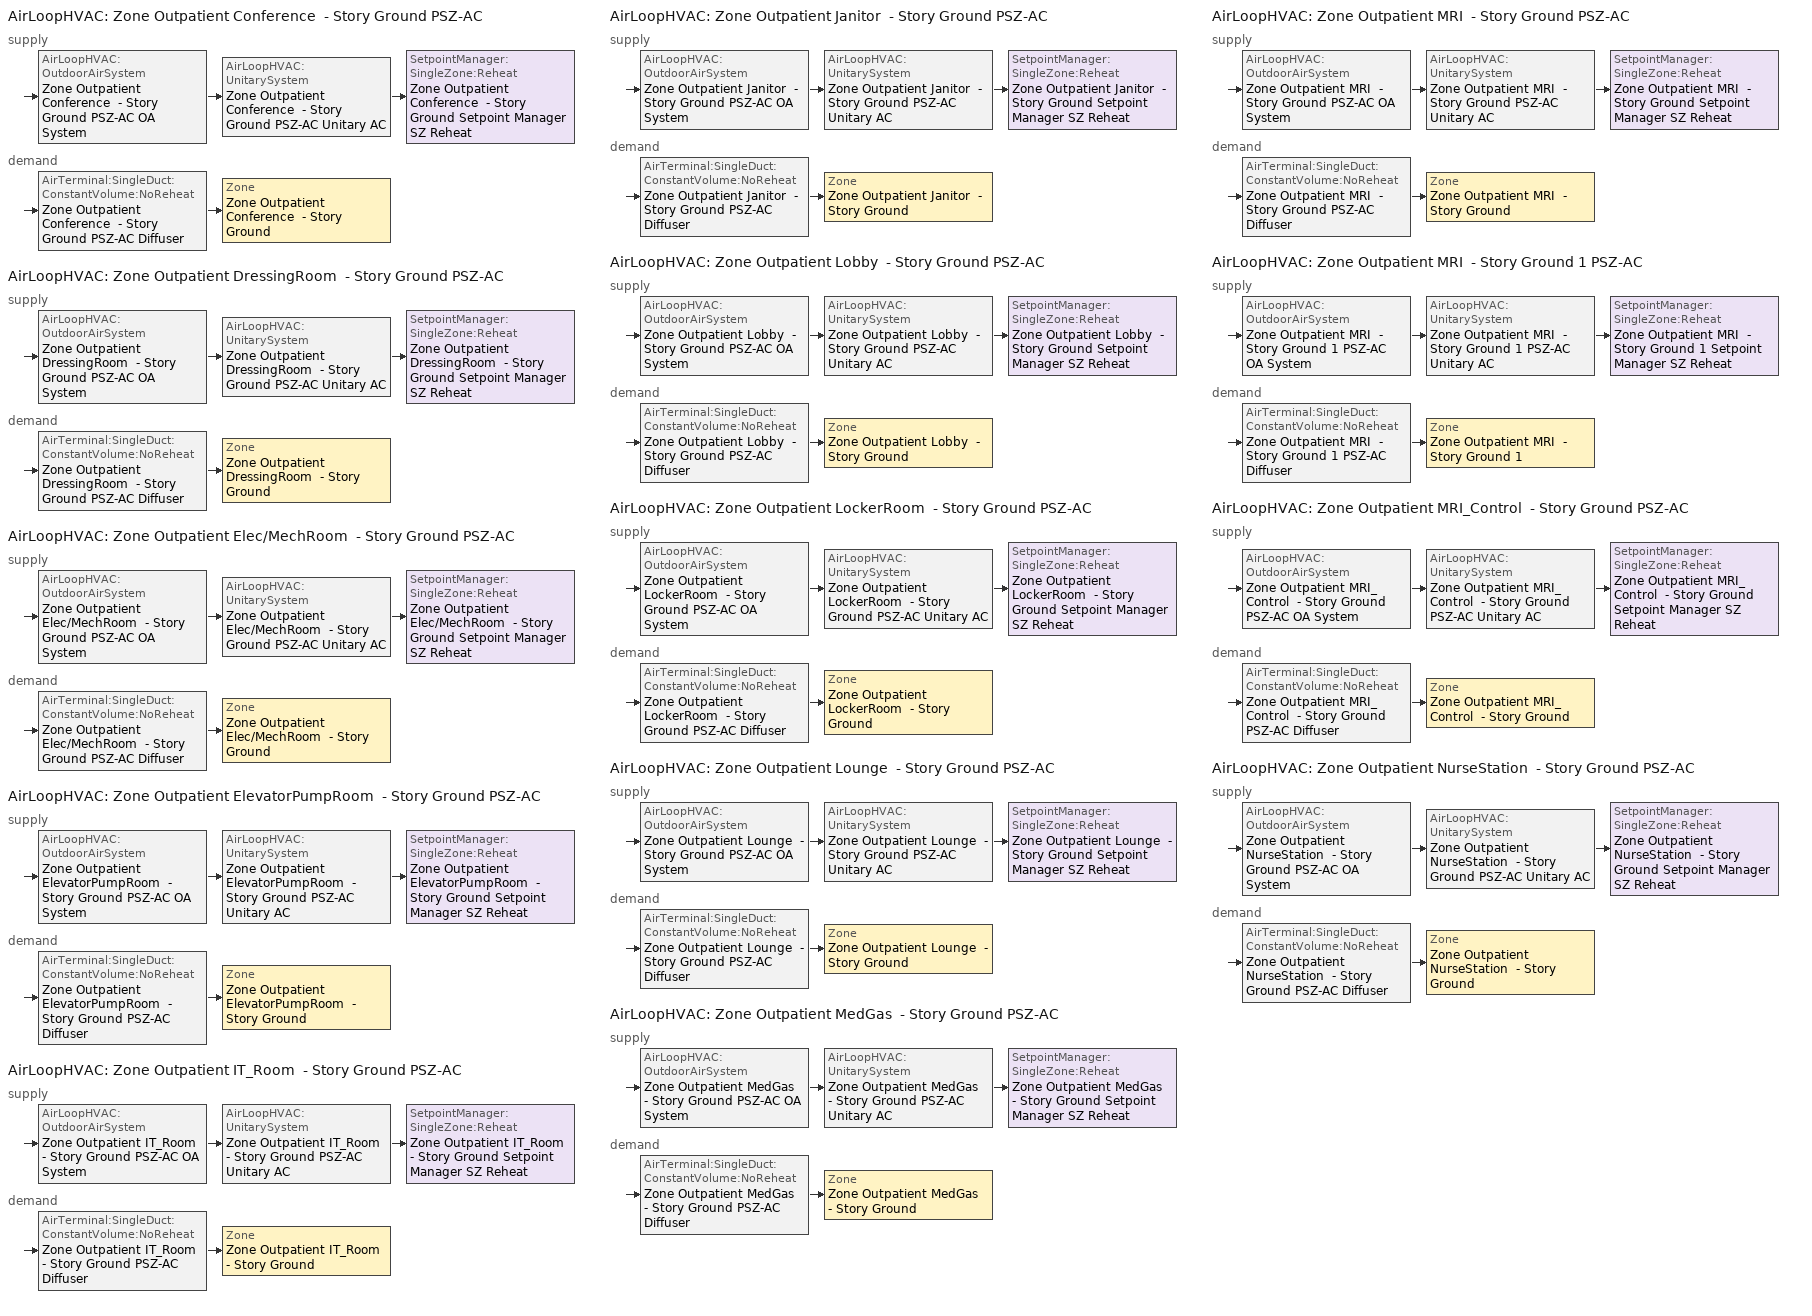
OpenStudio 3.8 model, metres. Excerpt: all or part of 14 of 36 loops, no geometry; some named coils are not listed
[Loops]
AirLoopHVAC 'Zone Outpatient Conference  - Story Ground PSZ-AC'
 supply: AirLoopHVAC:OutdoorAirSystem 'Zone Outpatient Conference  - Story Ground PSZ-AC OA System' > AirLoopHVAC:UnitarySystem 'Zone Outpatient Conference  - Story Ground PSZ-AC Unitary AC' > SetpointManager:SingleZone:Reheat 'Zone Outpatient Conference  - Story Ground Setpoint Manager SZ Reheat'
 demand: AirTerminal:SingleDuct:ConstantVolume:NoReheat 'Zone Outpatient Conference  - Story Ground PSZ-AC Diffuser' > Zone 'Zone Outpatient Conference  - Story Ground'
AirLoopHVAC 'Zone Outpatient DressingRoom  - Story Ground PSZ-AC'
 supply: AirLoopHVAC:OutdoorAirSystem 'Zone Outpatient DressingRoom  - Story Ground PSZ-AC OA System' > AirLoopHVAC:UnitarySystem 'Zone Outpatient DressingRoom  - Story Ground PSZ-AC Unitary AC' > SetpointManager:SingleZone:Reheat 'Zone Outpatient DressingRoom  - Story Ground Setpoint Manager SZ Reheat'
 demand: AirTerminal:SingleDuct:ConstantVolume:NoReheat 'Zone Outpatient DressingRoom  - Story Ground PSZ-AC Diffuser' > Zone 'Zone Outpatient DressingRoom  - Story Ground'
AirLoopHVAC 'Zone Outpatient Elec/MechRoom  - Story Ground PSZ-AC'
 supply: AirLoopHVAC:OutdoorAirSystem 'Zone Outpatient Elec/MechRoom  - Story Ground PSZ-AC OA System' > AirLoopHVAC:UnitarySystem 'Zone Outpatient Elec/MechRoom  - Story Ground PSZ-AC Unitary AC' > SetpointManager:SingleZone:Reheat 'Zone Outpatient Elec/MechRoom  - Story Ground Setpoint Manager SZ Reheat'
 demand: AirTerminal:SingleDuct:ConstantVolume:NoReheat 'Zone Outpatient Elec/MechRoom  - Story Ground PSZ-AC Diffuser' > Zone 'Zone Outpatient Elec/MechRoom  - Story Ground'
AirLoopHVAC 'Zone Outpatient ElevatorPumpRoom  - Story Ground PSZ-AC'
 supply: AirLoopHVAC:OutdoorAirSystem 'Zone Outpatient ElevatorPumpRoom  - Story Ground PSZ-AC OA System' > AirLoopHVAC:UnitarySystem 'Zone Outpatient ElevatorPumpRoom  - Story Ground PSZ-AC Unitary AC' > SetpointManager:SingleZone:Reheat 'Zone Outpatient ElevatorPumpRoom  - Story Ground Setpoint Manager SZ Reheat'
 demand: AirTerminal:SingleDuct:ConstantVolume:NoReheat 'Zone Outpatient ElevatorPumpRoom  - Story Ground PSZ-AC Diffuser' > Zone 'Zone Outpatient ElevatorPumpRoom  - Story Ground'
AirLoopHVAC 'Zone Outpatient IT_Room  - Story Ground PSZ-AC'
 supply: AirLoopHVAC:OutdoorAirSystem 'Zone Outpatient IT_Room  - Story Ground PSZ-AC OA System' > AirLoopHVAC:UnitarySystem 'Zone Outpatient IT_Room  - Story Ground PSZ-AC Unitary AC' > SetpointManager:SingleZone:Reheat 'Zone Outpatient IT_Room  - Story Ground Setpoint Manager SZ Reheat'
 demand: AirTerminal:SingleDuct:ConstantVolume:NoReheat 'Zone Outpatient IT_Room  - Story Ground PSZ-AC Diffuser' > Zone 'Zone Outpatient IT_Room  - Story Ground'
AirLoopHVAC 'Zone Outpatient Janitor  - Story Ground PSZ-AC'
 supply: AirLoopHVAC:OutdoorAirSystem 'Zone Outpatient Janitor  - Story Ground PSZ-AC OA System' > AirLoopHVAC:UnitarySystem 'Zone Outpatient Janitor  - Story Ground PSZ-AC Unitary AC' > SetpointManager:SingleZone:Reheat 'Zone Outpatient Janitor  - Story Ground Setpoint Manager SZ Reheat'
 demand: AirTerminal:SingleDuct:ConstantVolume:NoReheat 'Zone Outpatient Janitor  - Story Ground PSZ-AC Diffuser' > Zone 'Zone Outpatient Janitor  - Story Ground'
AirLoopHVAC 'Zone Outpatient Lobby  - Story Ground PSZ-AC'
 supply: AirLoopHVAC:OutdoorAirSystem 'Zone Outpatient Lobby  - Story Ground PSZ-AC OA System' > AirLoopHVAC:UnitarySystem 'Zone Outpatient Lobby  - Story Ground PSZ-AC Unitary AC' > SetpointManager:SingleZone:Reheat 'Zone Outpatient Lobby  - Story Ground Setpoint Manager SZ Reheat'
 demand: AirTerminal:SingleDuct:ConstantVolume:NoReheat 'Zone Outpatient Lobby  - Story Ground PSZ-AC Diffuser' > Zone 'Zone Outpatient Lobby  - Story Ground'
AirLoopHVAC 'Zone Outpatient LockerRoom  - Story Ground PSZ-AC'
 supply: AirLoopHVAC:OutdoorAirSystem 'Zone Outpatient LockerRoom  - Story Ground PSZ-AC OA System' > AirLoopHVAC:UnitarySystem 'Zone Outpatient LockerRoom  - Story Ground PSZ-AC Unitary AC' > SetpointManager:SingleZone:Reheat 'Zone Outpatient LockerRoom  - Story Ground Setpoint Manager SZ Reheat'
 demand: AirTerminal:SingleDuct:ConstantVolume:NoReheat 'Zone Outpatient LockerRoom  - Story Ground PSZ-AC Diffuser' > Zone 'Zone Outpatient LockerRoom  - Story Ground'
AirLoopHVAC 'Zone Outpatient Lounge  - Story Ground PSZ-AC'
 supply: AirLoopHVAC:OutdoorAirSystem 'Zone Outpatient Lounge  - Story Ground PSZ-AC OA System' > AirLoopHVAC:UnitarySystem 'Zone Outpatient Lounge  - Story Ground PSZ-AC Unitary AC' > SetpointManager:SingleZone:Reheat 'Zone Outpatient Lounge  - Story Ground Setpoint Manager SZ Reheat'
 demand: AirTerminal:SingleDuct:ConstantVolume:NoReheat 'Zone Outpatient Lounge  - Story Ground PSZ-AC Diffuser' > Zone 'Zone Outpatient Lounge  - Story Ground'
AirLoopHVAC 'Zone Outpatient MedGas  - Story Ground PSZ-AC'
 supply: AirLoopHVAC:OutdoorAirSystem 'Zone Outpatient MedGas  - Story Ground PSZ-AC OA System' > AirLoopHVAC:UnitarySystem 'Zone Outpatient MedGas  - Story Ground PSZ-AC Unitary AC' > SetpointManager:SingleZone:Reheat 'Zone Outpatient MedGas  - Story Ground Setpoint Manager SZ Reheat'
 demand: AirTerminal:SingleDuct:ConstantVolume:NoReheat 'Zone Outpatient MedGas  - Story Ground PSZ-AC Diffuser' > Zone 'Zone Outpatient MedGas  - Story Ground'
AirLoopHVAC 'Zone Outpatient MRI  - Story Ground PSZ-AC'
 supply: AirLoopHVAC:OutdoorAirSystem 'Zone Outpatient MRI  - Story Ground PSZ-AC OA System' > AirLoopHVAC:UnitarySystem 'Zone Outpatient MRI  - Story Ground PSZ-AC Unitary AC' > SetpointManager:SingleZone:Reheat 'Zone Outpatient MRI  - Story Ground Setpoint Manager SZ Reheat'
 demand: AirTerminal:SingleDuct:ConstantVolume:NoReheat 'Zone Outpatient MRI  - Story Ground PSZ-AC Diffuser' > Zone 'Zone Outpatient MRI  - Story Ground'
AirLoopHVAC 'Zone Outpatient MRI  - Story Ground 1 PSZ-AC'
 supply: AirLoopHVAC:OutdoorAirSystem 'Zone Outpatient MRI  - Story Ground 1 PSZ-AC OA System' > AirLoopHVAC:UnitarySystem 'Zone Outpatient MRI  - Story Ground 1 PSZ-AC Unitary AC' > SetpointManager:SingleZone:Reheat 'Zone Outpatient MRI  - Story Ground 1 Setpoint Manager SZ Reheat'
 demand: AirTerminal:SingleDuct:ConstantVolume:NoReheat 'Zone Outpatient MRI  - Story Ground 1 PSZ-AC Diffuser' > Zone 'Zone Outpatient MRI  - Story Ground 1'
AirLoopHVAC 'Zone Outpatient MRI_Control  - Story Ground PSZ-AC'
 supply: AirLoopHVAC:OutdoorAirSystem 'Zone Outpatient MRI_Control  - Story Ground PSZ-AC OA System' > AirLoopHVAC:UnitarySystem 'Zone Outpatient MRI_Control  - Story Ground PSZ-AC Unitary AC' > SetpointManager:SingleZone:Reheat 'Zone Outpatient MRI_Control  - Story Ground Setpoint Manager SZ Reheat'
 demand: AirTerminal:SingleDuct:ConstantVolume:NoReheat 'Zone Outpatient MRI_Control  - Story Ground PSZ-AC Diffuser' > Zone 'Zone Outpatient MRI_Control  - Story Ground'
AirLoopHVAC 'Zone Outpatient NurseStation  - Story Ground PSZ-AC'
 supply: AirLoopHVAC:OutdoorAirSystem 'Zone Outpatient NurseStation  - Story Ground PSZ-AC OA System' > AirLoopHVAC:UnitarySystem 'Zone Outpatient NurseStation  - Story Ground PSZ-AC Unitary AC' > SetpointManager:SingleZone:Reheat 'Zone Outpatient NurseStation  - Story Ground Setpoint Manager SZ Reheat'
 demand: AirTerminal:SingleDuct:ConstantVolume:NoReheat 'Zone Outpatient NurseStation  - Story Ground PSZ-AC Diffuser' > Zone 'Zone Outpatient NurseStation  - Story Ground'
[Sizing:Zone] Zone Cooling Design Supply Air Temperature Input Method=SupplyAirTemperature; Zone Cooling Design Supply Air Temperature {C}=12.7778; Zone Cooling Design Supply Air Temperature Difference {deltaC}=11.11; Zone Heating Design Supply Air Temperature Input Method=SupplyAirTemperature; Zone Heating Design Supply Air Temperature {C}=50; Zone Heating Design Supply Air Temperature Difference {deltaC}=11.11; Zone Cooling Design Supply Air Humidity Ratio {kg-H2O/kg-air}=0.0085; Zone Heating Design Supply Air Humidity Ratio {kg-H2O/kg-air}=0.008; Cooling Design Air Flow Method=DesignDay; Heating Design Air Flow Method=DesignDay; Account for Dedicated Outdoor Air System=No; Dedicated Outdoor Air System Control Strategy=NeutralSupplyAir; Dedicated Outdoor Air Low Setpoint Temperature for Design {C}=autosize; Dedicated Outdoor Air High Setpoint Temperature for Design {C}=autosize; Zone Load Sizing Method=Sensible Load Only No Latent Load; Zone Latent Cooling Design Supply Air Humidity Ratio Input Method=HumidityRatioDifference; Zone Cooling Design Supply Air Humidity Ratio Difference {kgWater/kgDryAir}=0.005; Zone Latent Heating Design Supply Air Humidity Ratio Input Method=HumidityRatioDifference; Zone Humidification Design Supply Air Humidity Ratio Difference {kgWater/kgDryAir}=0.005
Zone Outpatient Janitor  - Story Ground; Zone Outpatient MRI  - Story Ground; Zone Outpatient Elec/MechRoom  - Story Ground; Zone Outpatient Lobby  - Story Ground; Zone Outpatient NurseStation  - Story Ground; Zone Outpatient LockerRoom  - Story Ground; Zone Outpatient Lounge  - Story Ground; Zone Outpatient MedGas  - Story Ground; Zone Outpatient DressingRoom  - Story Ground; Zone Outpatient ElevatorPumpRoom  - Story Ground; Zone Outpatient IT_Room  - Story Ground; Zone Outpatient MRI  - Story Ground 1; Zone Outpatient MRI_Control  - Story Ground; Zone Outpatient Conference  - Story Ground
[Zone equipment]
Zone Outpatient Janitor  - Story Ground: Zone Outpatient Janitor  - Story Ground PSZ-AC Diffuser
Zone Outpatient MRI  - Story Ground: Zone Outpatient MRI  - Story Ground Exhaust Fan, Zone Outpatient MRI  - Story Ground PSZ-AC Diffuser
Zone Outpatient Elec/MechRoom  - Story Ground: Zone Outpatient Elec/MechRoom  - Story Ground PSZ-AC Diffuser
Zone Outpatient Lobby  - Story Ground: Zone Outpatient Lobby  - Story Ground PSZ-AC Diffuser
Zone Outpatient NurseStation  - Story Ground: Zone Outpatient NurseStation  - Story Ground PSZ-AC Diffuser
Zone Outpatient LockerRoom  - Story Ground: Zone Outpatient LockerRoom  - Story Ground PSZ-AC Diffuser
Zone Outpatient Lounge  - Story Ground: Zone Outpatient Lounge  - Story Ground PSZ-AC Diffuser
Zone Outpatient MedGas  - Story Ground: Zone Outpatient MedGas  - Story Ground PSZ-AC Diffuser
Zone Outpatient DressingRoom  - Story Ground: Zone Outpatient DressingRoom  - Story Ground PSZ-AC Diffuser
Zone Outpatient ElevatorPumpRoom  - Story Ground: Zone Outpatient ElevatorPumpRoom  - Story Ground PSZ-AC Diffuser
Zone Outpatient IT_Room  - Story Ground: Zone Outpatient IT_Room  - Story Ground PSZ-AC Diffuser
Zone Outpatient MRI  - Story Ground 1: Zone Outpatient MRI  - Story Ground 1 Exhaust Fan, Zone Outpatient MRI  - Story Ground 1 PSZ-AC Diffuser
Zone Outpatient MRI_Control  - Story Ground: Zone Outpatient MRI_Control  - Story Ground Exhaust Fan, Zone Outpatient MRI_Control  - Story Ground PSZ-AC Diffuser
Zone Outpatient Conference  - Story Ground: Zone Outpatient Conference  - Story Ground PSZ-AC Diffuser
[Fan:ZoneExhaust] Availability Schedule=OutPatientHealthCare Hours_of_operation; Fan Total Efficiency=0.0273754; Pressure Rise {Pa}=124.544; Flow Fraction Schedule=OutPatientHealthCare Hours_of_operation; System Availability Manager Coupling Mode=Decoupled
Name | Maximum Flow Rate {m3/s}
Zone Outpatient MRI  - Story Ground Exhaust Fan | 0.0264704
Zone Outpatient MRI  - Story Ground 1 Exhaust Fan | 0.014854
Zone Outpatient MRI_Control  - Story Ground Exhaust Fan | 0.0158346
[AirLoopHVAC] Design Return Air Flow Fraction of Supply Air Flow=1
Name | Availability Schedule | Design Supply Air Flow Rate {m3/s}
Zone Outpatient Conference  - Story Ground PSZ-AC | Zone Outpatient Conference  - Story Ground PSZ-AC_constant_night_fan_schedule | 0.041172
Zone Outpatient DressingRoom  - Story Ground PSZ-AC | Zone Outpatient DressingRoom  - Story Ground PSZ-AC_constant_night_fan_schedule | 0.00710249
Zone Outpatient Elec/MechRoom  - Story Ground PSZ-AC | Zone Outpatient Elec/MechRoom  - Story Ground PSZ-AC_constant_night_fan_schedule | 0.0589981
Zone Outpatient ElevatorPumpRoom  - Story Ground PSZ-AC | Zone Outpatient ElevatorPumpRoom  - Story Ground PSZ-AC_constant_night_fan_schedule | 0.00652079
Zone Outpatient IT_Room  - Story Ground PSZ-AC | Zone Outpatient IT_Room  - Story Ground PSZ-AC_constant_night_fan_schedule | 0.0105741
Zone Outpatient Janitor  - Story Ground PSZ-AC | Zone Outpatient Janitor  - Story Ground PSZ-AC_constant_night_fan_schedule | 0.12508
Zone Outpatient Lobby  - Story Ground PSZ-AC | Zone Outpatient Lobby  - Story Ground PSZ-AC_constant_night_fan_schedule | 0.0571717
Zone Outpatient LockerRoom  - Story Ground PSZ-AC | Zone Outpatient LockerRoom  - Story Ground PSZ-AC_constant_night_fan_schedule | 0.0790375
Zone Outpatient Lounge  - Story Ground PSZ-AC | Zone Outpatient Lounge  - Story Ground PSZ-AC_constant_night_fan_schedule | 0.114153
Zone Outpatient MedGas  - Story Ground PSZ-AC | Zone Outpatient MedGas  - Story Ground PSZ-AC_constant_night_fan_schedule | 0.00705467
Zone Outpatient MRI  - Story Ground PSZ-AC | Zone Outpatient MRI  - Story Ground PSZ-AC_constant_night_fan_schedule | 0.0625243
Zone Outpatient MRI  - Story Ground 1 PSZ-AC | Zone Outpatient MRI  - Story Ground 1 PSZ-AC_constant_night_fan_schedule | 0.0337064
Zone Outpatient MRI_Control  - Story Ground PSZ-AC | Zone Outpatient MRI_Control  - Story Ground PSZ-AC_constant_night_fan_schedule | 0.0395116
Zone Outpatient NurseStation  - Story Ground PSZ-AC | Zone Outpatient NurseStation  - Story Ground PSZ-AC_constant_night_fan_schedule | 0.0795612
[Sizing:System] Type of Load to Size On=Sensible; Central Heating Maximum System Air Flow Ratio=1; Preheat Design Temperature {C}=7.22222; Preheat Design Humidity Ratio {kg-H2O/kg-Air}=0.008; Precool Design Temperature {C}=12.7778; Precool Design Humidity Ratio {kg-H2O/kg-Air}=0.008; Central Cooling Design Supply Air Temperature {C}=12.7778; Central Heating Design Supply Air Temperature {C}=50; Sizing Option=Coincident; 100% Outdoor Air in Cooling=No; 100% Outdoor Air in Heating=No; Central Cooling Design Supply Air Humidity Ratio {kg-H2O/kg-Air}=0.0085; Central Heating Design Supply Air Humidity Ratio {kg-H2O/kg-Air}=0.008; Cooling Design Air Flow Method=DesignDay; Heating Design Air Flow Method=DesignDay; System Outdoor Air Method=ZoneSum; Zone Maximum Outdoor Air Fraction=1; Cooling Supply Air Flow Rate Per Floor Area {m3/s-m2}=0.00996765; Cooling Fraction of Autosized Cooling Supply Air Flow Rate=1; Cooling Supply Air Flow Rate Per Unit Cooling Capacity {m3/s-W}=3.94755e-05; Heating Supply Air Flow Rate Per Floor Area {m3/s-m2}=0.00996765; Heating Fraction of Autosized Heating Supply Air Flow Rate=1; Heating Fraction of Autosized Cooling Supply Air Flow Rate=1; Heating Supply Air Flow Rate Per Unit Heating Capacity {m3/s-W}=3.15882e-05; Cooling Design Capacity Method=CoolingDesignCapacity; Cooling Design Capacity Per Floor Area {W/m2}=234.7; Fraction of Autosized Cooling Design Capacity=1; Heating Design Capacity Method=HeatingDesignCapacity; Heating Design Capacity Per Floor Area {W/m2}=157; Fraction of Autosized Heating Design Capacity=1; Central Cooling Capacity Control Method=OnOff; Occupant Diversity=1
Name | Design Outdoor Air Flow Rate {m3/s} | Cooling Design Capacity {W} | Heating Design Capacity {W}
Zone Outpatient Conference  - Story Ground PSZ-AC | 0.041172 | 867.67 | 2256.7
Zone Outpatient DressingRoom  - Story Ground PSZ-AC | 0.00710249 | 80.64 | 57.86
Zone Outpatient Elec/MechRoom  - Story Ground PSZ-AC | 0.0589981 | 660.06 | 518.29
Zone Outpatient ElevatorPumpRoom  - Story Ground PSZ-AC | 0.00652079 | 72.95 | 0
Zone Outpatient IT_Room  - Story Ground PSZ-AC | 0.0105741 | 119.7 | 74.39
Zone Outpatient Janitor  - Story Ground PSZ-AC | 0.12508 | 1245.99 | 4314.19
Zone Outpatient Lobby  - Story Ground PSZ-AC | 0.0571717 | 960.58 | 1884.44
Zone Outpatient LockerRoom  - Story Ground PSZ-AC | 0.0790375 | 1072.23 | 1424.97
Zone Outpatient Lounge  - Story Ground PSZ-AC | 0.114153 | 1576.54 | 1993.41
Zone Outpatient MedGas  - Story Ground PSZ-AC | 0.00705467 | 80.2 | 94.83
Zone Outpatient MRI  - Story Ground PSZ-AC | 0.0625243 | 801.65 | 955.9
Zone Outpatient MRI  - Story Ground 1 PSZ-AC | 0.0337064 | 437.99 | 341.81
Zone Outpatient MRI_Control  - Story Ground PSZ-AC | 0.0395116 | 502.55 | 364.38
Zone Outpatient NurseStation  - Story Ground PSZ-AC | 0.0795612 | 1250.2 | 2080.57
[SetpointManager:SingleZone:Reheat] Minimum Supply Air Temperature {C}=12.7778; Maximum Supply Air Temperature {C}=50
Name | Control Zone | Setpoint Node or NodeList
Zone Outpatient Conference  - Story Ground Setpoint Manager SZ Reheat | Zone Outpatient Conference  - Story Ground | Zone Outpatient Conference  - Story Ground PSZ-AC Supply Outlet Node
Zone Outpatient DressingRoom  - Story Ground Setpoint Manager SZ Reheat | Zone Outpatient DressingRoom  - Story Ground | Zone Outpatient DressingRoom  - Story Ground PSZ-AC Supply Outlet Node
Zone Outpatient Elec/MechRoom  - Story Ground Setpoint Manager SZ Reheat | Zone Outpatient Elec/MechRoom  - Story Ground | Zone Outpatient Elec/MechRoom  - Story Ground PSZ-AC Supply Outlet Node
Zone Outpatient ElevatorPumpRoom  - Story Ground Setpoint Manager SZ Reheat | Zone Outpatient ElevatorPumpRoom  - Story Ground | Zone Outpatient ElevatorPumpRoom  - Story Ground PSZ-AC Supply Outlet Node
Zone Outpatient IT_Room  - Story Ground Setpoint Manager SZ Reheat | Zone Outpatient IT_Room  - Story Ground | Zone Outpatient IT_Room  - Story Ground PSZ-AC Supply Outlet Node
Zone Outpatient Janitor  - Story Ground Setpoint Manager SZ Reheat | Zone Outpatient Janitor  - Story Ground | Zone Outpatient Janitor  - Story Ground PSZ-AC Supply Outlet Node
Zone Outpatient Lobby  - Story Ground Setpoint Manager SZ Reheat | Zone Outpatient Lobby  - Story Ground | Zone Outpatient Lobby  - Story Ground PSZ-AC Supply Outlet Node
Zone Outpatient LockerRoom  - Story Ground Setpoint Manager SZ Reheat | Zone Outpatient LockerRoom  - Story Ground | Zone Outpatient LockerRoom  - Story Ground PSZ-AC Supply Outlet Node
Zone Outpatient Lounge  - Story Ground Setpoint Manager SZ Reheat | Zone Outpatient Lounge  - Story Ground | Zone Outpatient Lounge  - Story Ground PSZ-AC Supply Outlet Node
Zone Outpatient MedGas  - Story Ground Setpoint Manager SZ Reheat | Zone Outpatient MedGas  - Story Ground | Zone Outpatient MedGas  - Story Ground PSZ-AC Supply Outlet Node
Zone Outpatient MRI  - Story Ground Setpoint Manager SZ Reheat | Zone Outpatient MRI  - Story Ground | Zone Outpatient MRI  - Story Ground PSZ-AC Supply Outlet Node
Zone Outpatient MRI  - Story Ground 1 Setpoint Manager SZ Reheat | Zone Outpatient MRI  - Story Ground 1 | Zone Outpatient MRI  - Story Ground 1 PSZ-AC Supply Outlet Node
Zone Outpatient MRI_Control  - Story Ground Setpoint Manager SZ Reheat | Zone Outpatient MRI_Control  - Story Ground | Zone Outpatient MRI_Control  - Story Ground PSZ-AC Supply Outlet Node
Zone Outpatient NurseStation  - Story Ground Setpoint Manager SZ Reheat | Zone Outpatient NurseStation  - Story Ground | Zone Outpatient NurseStation  - Story Ground PSZ-AC Supply Outlet Node
[Coil:Heating:Electric] Availability Schedule=Always On Discrete; Efficiency=1
Name | Nominal Capacity {W}
Zone Outpatient Conference  - Story Ground PSZ-AC Electric Backup Htg Coil | 2659.95
Zone Outpatient DressingRoom  - Story Ground PSZ-AC Electric Backup Htg Coil | 315.5
Zone Outpatient Elec/MechRoom  - Story Ground PSZ-AC Electric Backup Htg Coil | 2040.54
Zone Outpatient ElevatorPumpRoom  - Story Ground PSZ-AC Electric Backup Htg Coil | 387.133
Zone Outpatient IT_Room  - Story Ground PSZ-AC Electric Backup Htg Coil | 644.586
Zone Outpatient Janitor  - Story Ground PSZ-AC Electric Backup Htg Coil | 4314.19
Zone Outpatient Lobby  - Story Ground PSZ-AC Electric Backup Htg Coil | 3111.73
Zone Outpatient LockerRoom  - Story Ground PSZ-AC Electric Backup Htg Coil | 3379.03
Zone Outpatient Lounge  - Story Ground PSZ-AC Electric Backup Htg Coil | 4953.15
Zone Outpatient MedGas  - Story Ground PSZ-AC Electric Backup Htg Coil | 276.986
Zone Outpatient MRI  - Story Ground PSZ-AC Electric Backup Htg Coil | 2492.1
Zone Outpatient MRI  - Story Ground 1 PSZ-AC Electric Backup Htg Coil | 2078.37
Zone Outpatient MRI_Control  - Story Ground PSZ-AC Electric Backup Htg Coil | 2428.11
Zone Outpatient NurseStation  - Story Ground PSZ-AC Electric Backup Htg Coil | 4054.38
[Coil:Cooling:DX:SingleSpeed] Availability Schedule=Always On Discrete; Rated COP {W/W}=3.14722; Rated Evaporator Fan Power Per Volume Flow Rate 2017 {W/(m3/s)}=773.3; Rated Evaporator Fan Power Per Volume Flow Rate 2023 {W/(m3/s)}=934.4; Total Cooling Capacity Function of Temperature Curve=DOE Ref DX Clg Coil Cool-Cap-fT; Total Cooling Capacity Function of Flow Fraction Curve=DOE Ref DX Clg Coil Cool-CAP-fFlow; Energy Input Ratio Function of Temperature Curve=DOE Ref DX Clg Coil Cool-EIR-fT; Energy Input Ratio Function of Flow Fraction Curve=DOE Ref DX Clg Coil Cool-EIR-fFlow; Part Load Fraction Correlation Curve=DOE Ref DX Clg Coil Cool-PLF-fPLR; Minimum Outdoor Dry-Bulb Temperature for Compressor Operation {C}=-25; Nominal Time for Condensate Removal to Begin {s}=0; Ratio of Initial Moisture Evaporation Rate and Steady State Latent Capacity=0; Maximum Cycling Rate {cycles/hr}=0; Latent Capacity Time Constant {s}=0; Condenser Type=AirCooled; Evaporative Condenser Effectiveness=0.9; Evaporative Condenser Air Flow Rate {m3/s}=autosize; Evaporative Condenser Pump Rated Power Consumption {W}=autosize; Crankcase Heater Capacity {W}=0; Maximum Outdoor Dry-Bulb Temperature for Crankcase Heater Operation {C}=10; Basin Heater Capacity {W/K}=0; Basin Heater Setpoint Temperature {C}=2
Name | Rated Total Cooling Capacity {W} | Rated Sensible Heat Ratio | Rated Air Flow Rate {m3/s}
Zone Outpatient Conference  - Story Ground PSZ-AC 1spd DX AC Clg Coil 4kBtu/hr 11.06SEER 4kBtu/hr 9.7SEER | 1022.4 | 0.701083 | 0.041172
Zone Outpatient DressingRoom  - Story Ground PSZ-AC 1spd DX AC Clg Coil 1kBtu/hr 11.06SEER 0kBtu/hr 9.7SEER | 117.571 | 0.800655 | 0.00710249
Zone Outpatient Elec/MechRoom  - Story Ground PSZ-AC 1spd DX AC Clg Coil 4kBtu/hr 11.06SEER 3kBtu/hr 9.7SEER | 976.628 | 0.800655 | 0.0589981
Zone Outpatient ElevatorPumpRoom  - Story Ground PSZ-AC 1spd DX AC Clg Coil 1kBtu/hr 11.06SEER 0kBtu/hr 9.7SEER | 107.942 | 0.800655 | 0.00652079
Zone Outpatient IT_Room  - Story Ground PSZ-AC 1spd DX AC Clg Coil 1kBtu/hr 11.06SEER 1kBtu/hr 9.7SEER | 175.039 | 0.800655 | 0.0105741
Zone Outpatient Janitor  - Story Ground PSZ-AC 1spd DX AC Clg Coil 8kBtu/hr 11.06SEER 7kBtu/hr 9.7SEER | 2070.52 | 0.800655 | 0.12508
Zone Outpatient Lobby  - Story Ground PSZ-AC 1spd DX AC Clg Coil 5kBtu/hr 11.06SEER 5kBtu/hr 9.7SEER | 1419.71 | 0.701083 | 0.0571717
Zone Outpatient LockerRoom  - Story Ground PSZ-AC 1spd DX AC Clg Coil 6kBtu/hr 11.06SEER 6kBtu/hr 9.7SEER | 1640.33 | 0.762246 | 0.0790375
Zone Outpatient Lounge  - Story Ground PSZ-AC 1spd DX AC Clg Coil 9kBtu/hr 11.06SEER 9kBtu/hr 9.7SEER | 2413.42 | 0.754863 | 0.114153
Zone Outpatient MedGas  - Story Ground PSZ-AC 1spd DX AC Clg Coil 1kBtu/hr 11.06SEER 0kBtu/hr 9.7SEER | 116.78 | 0.800655 | 0.00705467
Zone Outpatient MRI  - Story Ground PSZ-AC 1spd DX AC Clg Coil 14kBtu/hr 11.06SEER 4kBtu/hr 9.7SEER | 1148.46 | 0.800334 | 0.0625243
Zone Outpatient MRI  - Story Ground 1 PSZ-AC 1spd DX AC Clg Coil 8kBtu/hr 11.06SEER 2kBtu/hr 9.7SEER | 622.967 | 0.800291 | 0.0337064
Zone Outpatient MRI_Control  - Story Ground PSZ-AC 1spd DX AC Clg Coil 2kBtu/hr 11.06SEER 3kBtu/hr 9.7SEER | 715.972 | 0.800862 | 0.0395116
Zone Outpatient NurseStation  - Story Ground PSZ-AC 1spd DX AC Clg Coil 7kBtu/hr 11.06SEER 7kBtu/hr 9.7SEER | 1975.35 | 0.701126 | 0.0795612
[Fan:OnOff] Availability Schedule=Always On Discrete; Fan Total Efficiency=0.53625; Pressure Rise {Pa}=622.722; Motor Efficiency=0.825; Motor In Airstream Fraction=1
Name | Maximum Flow Rate {m3/s} | Fan Power Ratio Function of Speed Ratio Curve | Fan Efficiency Ratio Function of Speed Ratio Curve
Zone Outpatient Conference  - Story Ground PSZ-AC Fan | 0.041172 | Fan On Off Power Curve 4 | Fan On Off Efficiency Curve 4
Zone Outpatient DressingRoom  - Story Ground PSZ-AC Fan | 0.00710249 | Fan On Off Power Curve 5 | Fan On Off Efficiency Curve 5
Zone Outpatient Elec/MechRoom  - Story Ground PSZ-AC Fan | 0.0589981 | Fan On Off Power Curve 6 | Fan On Off Efficiency Curve 6
Zone Outpatient ElevatorPumpRoom  - Story Ground PSZ-AC Fan | 0.00652079 | Fan On Off Power Curve 7 | Fan On Off Efficiency Curve 7
Zone Outpatient IT_Room  - Story Ground PSZ-AC Fan | 0.0105741 | Fan On Off Power Curve 8 | Fan On Off Efficiency Curve 8
Zone Outpatient Janitor  - Story Ground PSZ-AC Fan | 0.12508 | Fan On Off Power Curve 9 | Fan On Off Efficiency Curve 9
Zone Outpatient Lobby  - Story Ground PSZ-AC Fan | 0.0571717 | Fan On Off Power Curve 10 | Fan On Off Efficiency Curve 10
Zone Outpatient LockerRoom  - Story Ground PSZ-AC Fan | 0.0790375 | Fan On Off Power Curve 11 | Fan On Off Efficiency Curve 11
Zone Outpatient Lounge  - Story Ground PSZ-AC Fan | 0.114153 | Fan On Off Power Curve 12 | Fan On Off Efficiency Curve 12
Zone Outpatient MedGas  - Story Ground PSZ-AC Fan | 0.00705467 | Fan On Off Power Curve 13 | Fan On Off Efficiency Curve 13
Zone Outpatient MRI  - Story Ground PSZ-AC Fan | 0.0625243 | Fan On Off Power Curve 14 | Fan On Off Efficiency Curve 14
Zone Outpatient MRI  - Story Ground 1 PSZ-AC Fan | 0.0337064 | Fan On Off Power Curve 15 | Fan On Off Efficiency Curve 15
Zone Outpatient MRI_Control  - Story Ground PSZ-AC Fan | 0.0395116 | Fan On Off Power Curve 16 | Fan On Off Efficiency Curve 16
Zone Outpatient NurseStation  - Story Ground PSZ-AC Fan | 0.0795612 | Fan On Off Power Curve 17 | Fan On Off Efficiency Curve 17
[AirLoopHVAC:UnitarySystem] Control Type=Load; Dehumidification Control Type=None; Availability Schedule=Always On Discrete; Fan Placement=DrawThrough; DX Heating Coil Sizing Ratio=1; Use DOAS DX Cooling Coil=No; DOAS DX Cooling Coil Leaving Minimum Air Temperature {C}=2; Latent Load Control=SensibleOnlyLoadControl; Supply Air Flow Rate Method During Cooling Operation=SupplyAirFlowRate; Supply Air Flow Rate Method During Heating Operation=SupplyAirFlowRate; Supply Air Flow Rate Method When No Cooling or Heating is Required=None; No Load Supply Air Flow Rate Control Set To Low Speed=Yes; Maximum Supply Air Temperature {C}=50; Maximum Outdoor Dry-Bulb Temperature for Supplemental Heater Operation {C}=21; Ancilliary On-Cycle Electric Power {W}=0; Ancilliary Off-Cycle Electric Power {W}=0
Name | Controlling Zone or Thermostat Location | Supply Fan | Supply Air Fan Operating Mode Schedule | Heating Coil | Cooling Coil | Supplemental Heating Coil | Supply Air Flow Rate During Cooling Operation {m3/s} | Supply Air Flow Rate During Heating Operation {m3/s}
Zone Outpatient Conference  - Story Ground PSZ-AC Unitary AC | Zone Outpatient Conference  - Story Ground | Zone Outpatient Conference  - Story Ground PSZ-AC Fan | Zone Outpatient Conference  - Story Ground PSZ-AC_constant_night_fan_schedule | Zone Outpatient Conference  - Story Ground PSZ-AC Water Htg Coil | Zone Outpatient Conference  - Story Ground PSZ-AC 1spd DX AC Clg Coil 4kBtu/hr 11.06SEER 4kBtu/hr 9.7SEER | Zone Outpatient Conference  - Story Ground PSZ-AC Electric Backup Htg Coil | 0.041172 | 0.041172
Zone Outpatient DressingRoom  - Story Ground PSZ-AC Unitary AC | Zone Outpatient DressingRoom  - Story Ground | Zone Outpatient DressingRoom  - Story Ground PSZ-AC Fan | Zone Outpatient DressingRoom  - Story Ground PSZ-AC_constant_night_fan_schedule | Zone Outpatient DressingRoom  - Story Ground PSZ-AC Water Htg Coil | Zone Outpatient DressingRoom  - Story Ground PSZ-AC 1spd DX AC Clg Coil 1kBtu/hr 11.06SEER 0kBtu/hr 9.7SEER | Zone Outpatient DressingRoom  - Story Ground PSZ-AC Electric Backup Htg Coil | 0.00710249 | 0.00710249
Zone Outpatient Elec/MechRoom  - Story Ground PSZ-AC Unitary AC | Zone Outpatient Elec/MechRoom  - Story Ground | Zone Outpatient Elec/MechRoom  - Story Ground PSZ-AC Fan | Zone Outpatient Elec/MechRoom  - Story Ground PSZ-AC_constant_night_fan_schedule | Zone Outpatient Elec/MechRoom  - Story Ground PSZ-AC Water Htg Coil | Zone Outpatient Elec/MechRoom  - Story Ground PSZ-AC 1spd DX AC Clg Coil 4kBtu/hr 11.06SEER 3kBtu/hr 9.7SEER | Zone Outpatient Elec/MechRoom  - Story Ground PSZ-AC Electric Backup Htg Coil | 0.0589981 | 0.0589981
Zone Outpatient ElevatorPumpRoom  - Story Ground PSZ-AC Unitary AC | Zone Outpatient ElevatorPumpRoom  - Story Ground | Zone Outpatient ElevatorPumpRoom  - Story Ground PSZ-AC Fan | Zone Outpatient ElevatorPumpRoom  - Story Ground PSZ-AC_constant_night_fan_schedule | Zone Outpatient ElevatorPumpRoom  - Story Ground PSZ-AC Water Htg Coil | Zone Outpatient ElevatorPumpRoom  - Story Ground PSZ-AC 1spd DX AC Clg Coil 1kBtu/hr 11.06SEER 0kBtu/hr 9.7SEER | Zone Outpatient ElevatorPumpRoom  - Story Ground PSZ-AC Electric Backup Htg Coil | 0.00652079 | 0.00652079
Zone Outpatient IT_Room  - Story Ground PSZ-AC Unitary AC | Zone Outpatient IT_Room  - Story Ground | Zone Outpatient IT_Room  - Story Ground PSZ-AC Fan | Zone Outpatient IT_Room  - Story Ground PSZ-AC_constant_night_fan_schedule | Zone Outpatient IT_Room  - Story Ground PSZ-AC Water Htg Coil | Zone Outpatient IT_Room  - Story Ground PSZ-AC 1spd DX AC Clg Coil 1kBtu/hr 11.06SEER 1kBtu/hr 9.7SEER | Zone Outpatient IT_Room  - Story Ground PSZ-AC Electric Backup Htg Coil | 0.0105741 | 0.0105741
Zone Outpatient Janitor  - Story Ground PSZ-AC Unitary AC | Zone Outpatient Janitor  - Story Ground | Zone Outpatient Janitor  - Story Ground PSZ-AC Fan | Zone Outpatient Janitor  - Story Ground PSZ-AC_constant_night_fan_schedule | Zone Outpatient Janitor  - Story Ground PSZ-AC Water Htg Coil | Zone Outpatient Janitor  - Story Ground PSZ-AC 1spd DX AC Clg Coil 8kBtu/hr 11.06SEER 7kBtu/hr 9.7SEER | Zone Outpatient Janitor  - Story Ground PSZ-AC Electric Backup Htg Coil | 0.12508 | 0.12508
Zone Outpatient Lobby  - Story Ground PSZ-AC Unitary AC | Zone Outpatient Lobby  - Story Ground | Zone Outpatient Lobby  - Story Ground PSZ-AC Fan | Zone Outpatient Lobby  - Story Ground PSZ-AC_constant_night_fan_schedule | Zone Outpatient Lobby  - Story Ground PSZ-AC Water Htg Coil | Zone Outpatient Lobby  - Story Ground PSZ-AC 1spd DX AC Clg Coil 5kBtu/hr 11.06SEER 5kBtu/hr 9.7SEER | Zone Outpatient Lobby  - Story Ground PSZ-AC Electric Backup Htg Coil | 0.0571717 | 0.0571717
Zone Outpatient LockerRoom  - Story Ground PSZ-AC Unitary AC | Zone Outpatient LockerRoom  - Story Ground | Zone Outpatient LockerRoom  - Story Ground PSZ-AC Fan | Zone Outpatient LockerRoom  - Story Ground PSZ-AC_constant_night_fan_schedule | Zone Outpatient LockerRoom  - Story Ground PSZ-AC Water Htg Coil | Zone Outpatient LockerRoom  - Story Ground PSZ-AC 1spd DX AC Clg Coil 6kBtu/hr 11.06SEER 6kBtu/hr 9.7SEER | Zone Outpatient LockerRoom  - Story Ground PSZ-AC Electric Backup Htg Coil | 0.0790375 | 0.0790375
Zone Outpatient Lounge  - Story Ground PSZ-AC Unitary AC | Zone Outpatient Lounge  - Story Ground | Zone Outpatient Lounge  - Story Ground PSZ-AC Fan | Zone Outpatient Lounge  - Story Ground PSZ-AC_constant_night_fan_schedule | Zone Outpatient Lounge  - Story Ground PSZ-AC Water Htg Coil | Zone Outpatient Lounge  - Story Ground PSZ-AC 1spd DX AC Clg Coil 9kBtu/hr 11.06SEER 9kBtu/hr 9.7SEER | Zone Outpatient Lounge  - Story Ground PSZ-AC Electric Backup Htg Coil | 0.114153 | 0.114153
Zone Outpatient MedGas  - Story Ground PSZ-AC Unitary AC | Zone Outpatient MedGas  - Story Ground | Zone Outpatient MedGas  - Story Ground PSZ-AC Fan | Zone Outpatient MedGas  - Story Ground PSZ-AC_constant_night_fan_schedule | Zone Outpatient MedGas  - Story Ground PSZ-AC Water Htg Coil | Zone Outpatient MedGas  - Story Ground PSZ-AC 1spd DX AC Clg Coil 1kBtu/hr 11.06SEER 0kBtu/hr 9.7SEER | Zone Outpatient MedGas  - Story Ground PSZ-AC Electric Backup Htg Coil | 0.00705467 | 0.00705467
Zone Outpatient MRI  - Story Ground PSZ-AC Unitary AC | Zone Outpatient MRI  - Story Ground | Zone Outpatient MRI  - Story Ground PSZ-AC Fan | Zone Outpatient MRI  - Story Ground PSZ-AC_constant_night_fan_schedule | Zone Outpatient MRI  - Story Ground PSZ-AC Water Htg Coil | Zone Outpatient MRI  - Story Ground PSZ-AC 1spd DX AC Clg Coil 14kBtu/hr 11.06SEER 4kBtu/hr 9.7SEER | Zone Outpatient MRI  - Story Ground PSZ-AC Electric Backup Htg Coil | 0.0625243 | 0.0625243
Zone Outpatient MRI  - Story Ground 1 PSZ-AC Unitary AC | Zone Outpatient MRI  - Story Ground 1 | Zone Outpatient MRI  - Story Ground 1 PSZ-AC Fan | Zone Outpatient MRI  - Story Ground 1 PSZ-AC_constant_night_fan_schedule | Zone Outpatient MRI  - Story Ground 1 PSZ-AC Water Htg Coil | Zone Outpatient MRI  - Story Ground 1 PSZ-AC 1spd DX AC Clg Coil 8kBtu/hr 11.06SEER 2kBtu/hr 9.7SEER | Zone Outpatient MRI  - Story Ground 1 PSZ-AC Electric Backup Htg Coil | 0.0337064 | 0.0337064
Zone Outpatient MRI_Control  - Story Ground PSZ-AC Unitary AC | Zone Outpatient MRI_Control  - Story Ground | Zone Outpatient MRI_Control  - Story Ground PSZ-AC Fan | Zone Outpatient MRI_Control  - Story Ground PSZ-AC_constant_night_fan_schedule | Zone Outpatient MRI_Control  - Story Ground PSZ-AC Water Htg Coil | Zone Outpatient MRI_Control  - Story Ground PSZ-AC 1spd DX AC Clg Coil 2kBtu/hr 11.06SEER 3kBtu/hr 9.7SEER | Zone Outpatient MRI_Control  - Story Ground PSZ-AC Electric Backup Htg Coil | 0.0395116 | 0.0395116
Zone Outpatient NurseStation  - Story Ground PSZ-AC Unitary AC | Zone Outpatient NurseStation  - Story Ground | Zone Outpatient NurseStation  - Story Ground PSZ-AC Fan | Zone Outpatient NurseStation  - Story Ground PSZ-AC_constant_night_fan_schedule | Zone Outpatient NurseStation  - Story Ground PSZ-AC Water Htg Coil | Zone Outpatient NurseStation  - Story Ground PSZ-AC 1spd DX AC Clg Coil 7kBtu/hr 11.06SEER 7kBtu/hr 9.7SEER | Zone Outpatient NurseStation  - Story Ground PSZ-AC Electric Backup Htg Coil | 0.0795612 | 0.0795612
[Controller:OutdoorAir] Economizer Control Type=NoEconomizer; Economizer Control Action Type=ModulateFlow; Economizer Maximum Limit Dry-Bulb Temperature {C}=28; Economizer Maximum Limit Enthalpy {J/kg}=64000; Lockout Type=LockoutWithCompressor; Minimum Limit Type=FixedMinimum; High Humidity Control=No; Heat Recovery Bypass Control Type=BypassWhenWithinEconomizerLimits; Economizer Operation Staging=InterlockedWithMechanicalCooling
Name | Minimum Outdoor Air Flow Rate {m3/s} | Maximum Outdoor Air Flow Rate {m3/s} | Minimum Outdoor Air Schedule | Controller Mechanical Ventilation
Zone Outpatient Conference  - Story Ground PSZ-AC OA System Controller | 0.0294206 | 0.041172 | Zone Outpatient Conference  - Story Ground PSZ-AC_night_ventcycle_schedule | Controller Mechanical Ventilation 5
Zone Outpatient DressingRoom  - Story Ground PSZ-AC OA System Controller | 0 | 0.00710249 | Zone Outpatient DressingRoom  - Story Ground PSZ-AC_night_ventcycle_schedule | Controller Mechanical Ventilation 6
Zone Outpatient Elec/MechRoom  - Story Ground PSZ-AC OA System Controller | 0 | 0.0589981 | Zone Outpatient Elec/MechRoom  - Story Ground PSZ-AC_night_ventcycle_schedule | Controller Mechanical Ventilation 7
Zone Outpatient ElevatorPumpRoom  - Story Ground PSZ-AC OA System Controller | 0 | 0.00652079 | Zone Outpatient ElevatorPumpRoom  - Story Ground PSZ-AC_night_ventcycle_schedule | Controller Mechanical Ventilation 8
Zone Outpatient IT_Room  - Story Ground PSZ-AC OA System Controller | 0 | 0.0105741 | Zone Outpatient IT_Room  - Story Ground PSZ-AC_night_ventcycle_schedule | Controller Mechanical Ventilation 9
Zone Outpatient Janitor  - Story Ground PSZ-AC OA System Controller | 0 | 0.12508 | Zone Outpatient Janitor  - Story Ground PSZ-AC_night_ventcycle_schedule | Controller Mechanical Ventilation 10
Zone Outpatient Lobby  - Story Ground PSZ-AC OA System Controller | 0.0245675 | 0.0571717 | Zone Outpatient Lobby  - Story Ground PSZ-AC_night_ventcycle_schedule | Controller Mechanical Ventilation 11
Zone Outpatient LockerRoom  - Story Ground PSZ-AC OA System Controller | 0.0153327 | 0.0790375 | Zone Outpatient LockerRoom  - Story Ground PSZ-AC_night_ventcycle_schedule | Controller Mechanical Ventilation 12
Zone Outpatient Lounge  - Story Ground PSZ-AC OA System Controller | 0.0236446 | 0.114153 | Zone Outpatient Lounge  - Story Ground PSZ-AC_night_ventcycle_schedule | Controller Mechanical Ventilation 13
Zone Outpatient MedGas  - Story Ground PSZ-AC OA System Controller | 0 | 0.00705467 | Zone Outpatient MedGas  - Story Ground PSZ-AC_night_ventcycle_schedule | Controller Mechanical Ventilation 14
Zone Outpatient MRI  - Story Ground PSZ-AC OA System Controller | 0.0079411 | 0.0625243 | Zone Outpatient MRI  - Story Ground PSZ-AC_night_ventcycle_schedule | Controller Mechanical Ventilation 15
Zone Outpatient MRI  - Story Ground 1 PSZ-AC OA System Controller | 0.00445621 | 0.0337064 | Zone Outpatient MRI  - Story Ground 1 PSZ-AC_night_ventcycle_schedule | Controller Mechanical Ventilation 16
Zone Outpatient MRI_Control  - Story Ground PSZ-AC OA System Controller | 0.00475037 | 0.0395116 | Zone Outpatient MRI_Control  - Story Ground PSZ-AC_night_ventcycle_schedule | Controller Mechanical Ventilation 17
Zone Outpatient NurseStation  - Story Ground PSZ-AC OA System Controller | 0.0271244 | 0.0795612 | Zone Outpatient NurseStation  - Story Ground PSZ-AC_night_ventcycle_schedule | Controller Mechanical Ventilation 18
[Controller:MechanicalVentilation] Availability Schedule=Always On Discrete
Controller Mechanical Ventilation 5; Controller Mechanical Ventilation 6; Controller Mechanical Ventilation 7; Controller Mechanical Ventilation 8; Controller Mechanical Ventilation 9; Controller Mechanical Ventilation 10; Controller Mechanical Ventilation 11; Controller Mechanical Ventilation 12; Controller Mechanical Ventilation 13; Controller Mechanical Ventilation 14; Controller Mechanical Ventilation 15; Controller Mechanical Ventilation 16; Controller Mechanical Ventilation 17; Controller Mechanical Ventilation 18
[AirLoopHVAC:OutdoorAirSystem]
Name | Controller
Zone Outpatient Conference  - Story Ground PSZ-AC OA System | Zone Outpatient Conference  - Story Ground PSZ-AC OA System Controller
Zone Outpatient DressingRoom  - Story Ground PSZ-AC OA System | Zone Outpatient DressingRoom  - Story Ground PSZ-AC OA System Controller
Zone Outpatient Elec/MechRoom  - Story Ground PSZ-AC OA System | Zone Outpatient Elec/MechRoom  - Story Ground PSZ-AC OA System Controller
Zone Outpatient ElevatorPumpRoom  - Story Ground PSZ-AC OA System | Zone Outpatient ElevatorPumpRoom  - Story Ground PSZ-AC OA System Controller
Zone Outpatient IT_Room  - Story Ground PSZ-AC OA System | Zone Outpatient IT_Room  - Story Ground PSZ-AC OA System Controller
Zone Outpatient Janitor  - Story Ground PSZ-AC OA System | Zone Outpatient Janitor  - Story Ground PSZ-AC OA System Controller
Zone Outpatient Lobby  - Story Ground PSZ-AC OA System | Zone Outpatient Lobby  - Story Ground PSZ-AC OA System Controller
Zone Outpatient LockerRoom  - Story Ground PSZ-AC OA System | Zone Outpatient LockerRoom  - Story Ground PSZ-AC OA System Controller
Zone Outpatient Lounge  - Story Ground PSZ-AC OA System | Zone Outpatient Lounge  - Story Ground PSZ-AC OA System Controller
Zone Outpatient MedGas  - Story Ground PSZ-AC OA System | Zone Outpatient MedGas  - Story Ground PSZ-AC OA System Controller
Zone Outpatient MRI  - Story Ground PSZ-AC OA System | Zone Outpatient MRI  - Story Ground PSZ-AC OA System Controller
Zone Outpatient MRI  - Story Ground 1 PSZ-AC OA System | Zone Outpatient MRI  - Story Ground 1 PSZ-AC OA System Controller
Zone Outpatient MRI_Control  - Story Ground PSZ-AC OA System | Zone Outpatient MRI_Control  - Story Ground PSZ-AC OA System Controller
Zone Outpatient NurseStation  - Story Ground PSZ-AC OA System | Zone Outpatient NurseStation  - Story Ground PSZ-AC OA System Controller
[AirTerminal:SingleDuct:ConstantVolume:NoReheat] Availability Schedule=Always On Discrete
Name | Maximum Air Flow Rate {m3/s}
Zone Outpatient Conference  - Story Ground PSZ-AC Diffuser | 0.041172
Zone Outpatient DressingRoom  - Story Ground PSZ-AC Diffuser | 0.00710249
Zone Outpatient Elec/MechRoom  - Story Ground PSZ-AC Diffuser | 0.0589981
Zone Outpatient ElevatorPumpRoom  - Story Ground PSZ-AC Diffuser | 0.00652079
Zone Outpatient IT_Room  - Story Ground PSZ-AC Diffuser | 0.0105741
Zone Outpatient Janitor  - Story Ground PSZ-AC Diffuser | 0.12508
Zone Outpatient Lobby  - Story Ground PSZ-AC Diffuser | 0.0571717
Zone Outpatient LockerRoom  - Story Ground PSZ-AC Diffuser | 0.0790375
Zone Outpatient Lounge  - Story Ground PSZ-AC Diffuser | 0.114153
Zone Outpatient MedGas  - Story Ground PSZ-AC Diffuser | 0.00705467
Zone Outpatient MRI  - Story Ground PSZ-AC Diffuser | 0.0625243
Zone Outpatient MRI  - Story Ground 1 PSZ-AC Diffuser | 0.0337064
Zone Outpatient MRI_Control  - Story Ground PSZ-AC Diffuser | 0.0395116
Zone Outpatient NurseStation  - Story Ground PSZ-AC Diffuser | 0.0795612
[Schedule:Ruleset]
OutPatientHealthCare Hours_of_operation: Default Day Schedule=OutPatientHealthCare Hours_of_operation Default; Summer Design Day Schedule=OutPatientHealthCare Hours_of_operation Summer Design Day; Winter Design Day Schedule=OutPatientHealthCare Hours_of_operation Winter Design Day
[Schedule:Day]
OutPatientHealthCare Hours_of_operation Default; autogen OutPatientHealthCare Hours_of_operation 0_day_sch; autogen OutPatientHealthCare Hours_of_operation 1_day_sch: Average, 24, 0, 1
OutPatientHealthCare Hours_of_operation Winter Design Day; OutPatientHealthCare Hours_of_operation Summer Design Day: 24, 0, 1
[Schedule:Rule] Schedule Ruleset=OutPatientHealthCare Hours_of_operation; Apply Sunday=Yes; Apply Monday=Yes; Apply Tuesday=Yes; Apply Wednesday=Yes; Apply Thursday=Yes; Apply Friday=Yes; Apply Saturday=Yes; Date Specification Type=SpecificDates; Specific Month 1=1; Specific Month 2=1; Specific Month 3=1; Specific Month 4=1; Specific Month 5=2; Specific Month 6=2; Specific Month 7=2; Specific Month 8=2; Specific Month 9=3; Specific Month 10=3; Specific Month 11=3; Specific Month 12=3; Specific Month 14=4; Specific Month 15=4; Specific Month 16=4; Specific Month 17=4; Specific Month 18=5; Specific Month 19=5; Specific Month 20=5; Specific Month 21=5; Specific Month 22=6; Specific Month 23=6; Specific Month 24=6; Specific Month 25=6; Specific Month 27=7; Specific Month 28=7; Specific Month 29=7; Specific Month 30=7; Specific Month 31=8; Specific Month 32=8; Specific Month 33=8; Specific Month 34=8; Specific Month 35=9; Specific Month 36=9; Specific Month 37=9; Specific Month 38=9; Specific Month 39=9; Specific Month 40=10; Specific Month 41=10; Specific Month 42=10; Specific Month 43=10; Specific Month 44=11; Specific Month 45=11; Specific Month 46=11; Specific Month 47=11; Specific Month 48=12; Specific Month 49=12; Specific Month 50=12; Specific Month 51=12; Specific Month 52=12
Name | Rule Order | Day Schedule | Specific Day 1 | Specific Day 2 | Specific Day 3 | Specific Day 4 | Specific Day 5 | Specific Day 6 | Specific Day 7 | Specific Day 8 | Specific Day 9 | Specific Day 10 | Specific Day 11 | Specific Day 12 | Specific Month 13 | Specific Day 13 | Specific Day 14 | Specific Day 15 | Specific Day 16 | Specific Day 17 | Specific Day 18 | Specific Day 19 | Specific Day 20 | Specific Day 21 | Specific Day 22 | Specific Day 23 | Specific Day 24 | Specific Day 25 | Specific Month 26 | Specific Day 26 | Specific Day 27 | Specific Day 28 | Specific Day 29 | Specific Day 30 | Specific Day 31 | Specific Day 32 | Specific Day 33 | Specific Day 34 | Specific Day 35 | Specific Day 36 | Specific Day 37 | Specific Day 38 | Specific Day 39 | Specific Day 40 | Specific Day 41 | Specific Day 42 | Specific Day 43 | Specific Day 44 | Specific Day 45 | Specific Day 46 | Specific Day 47 | Specific Day 48 | Specific Day 49 | Specific Day 50 | Specific Day 51 | Specific Day 52
autogen OutPatientHealthCare Hours_of_operation 0 | 0 | autogen OutPatientHealthCare Hours_of_operation 0_day_sch | 6 | 13 | 20 | 27 | 3 | 10 | 17 | 24 | 3 | 10 | 17 | 24 | 3 | 31 | 7 | 14 | 21 | 28 | 5 | 12 | 19 | 26 | 2 | 9 | 16 | 23 | 6 | 30 | 7 | 14 | 21 | 28 | 4 | 11 | 18 | 25 | 1 | 8 | 15 | 22 | 29 | 6 | 13 | 20 | 27 | 3 | 10 | 17 | 24 | 1 | 8 | 15 | 22 | 29
autogen OutPatientHealthCare Hours_of_operation 1 | 1 | autogen OutPatientHealthCare Hours_of_operation 1_day_sch | 7 | 14 | 21 | 28 | 4 | 11 | 18 | 25 | 4 | 11 | 18 | 25 | 4 | 1 | 8 | 15 | 22 | 29 | 6 | 13 | 20 | 27 | 3 | 10 | 17 | 24 | 7 | 1 | 8 | 15 | 22 | 29 | 5 | 12 | 19 | 26 | 2 | 9 | 16 | 23 | 30 | 7 | 14 | 21 | 28 | 4 | 11 | 18 | 25 | 2 | 9 | 16 | 23 | 30
[Schedule:Constant] Value=1
Always On Discrete; Zone Outpatient Conference  - Story Ground PSZ-AC_night_ventcycle_schedule; Zone Outpatient Conference  - Story Ground PSZ-AC_constant_night_fan_schedule; Zone Outpatient DressingRoom  - Story Ground PSZ-AC_night_ventcycle_schedule; Zone Outpatient DressingRoom  - Story Ground PSZ-AC_constant_night_fan_schedule; Zone Outpatient Elec/MechRoom  - Story Ground PSZ-AC_night_ventcycle_schedule; Zone Outpatient Elec/MechRoom  - Story Ground PSZ-AC_constant_night_fan_schedule; Zone Outpatient ElevatorPumpRoom  - Story Ground PSZ-AC_night_ventcycle_schedule; Zone Outpatient ElevatorPumpRoom  - Story Ground PSZ-AC_constant_night_fan_schedule; Zone Outpatient IT_Room  - Story Ground PSZ-AC_night_ventcycle_schedule; Zone Outpatient IT_Room  - Story Ground PSZ-AC_constant_night_fan_schedule; Zone Outpatient Janitor  - Story Ground PSZ-AC_night_ventcycle_schedule; Zone Outpatient Janitor  - Story Ground PSZ-AC_constant_night_fan_schedule; Zone Outpatient Lobby  - Story Ground PSZ-AC_night_ventcycle_schedule; Zone Outpatient Lobby  - Story Ground PSZ-AC_constant_night_fan_schedule; Zone Outpatient LockerRoom  - Story Ground PSZ-AC_night_ventcycle_schedule; Zone Outpatient LockerRoom  - Story Ground PSZ-AC_constant_night_fan_schedule; Zone Outpatient Lounge  - Story Ground PSZ-AC_night_ventcycle_schedule; Zone Outpatient Lounge  - Story Ground PSZ-AC_constant_night_fan_schedule; Zone Outpatient MedGas  - Story Ground PSZ-AC_night_ventcycle_schedule; Zone Outpatient MedGas  - Story Ground PSZ-AC_constant_night_fan_schedule; Zone Outpatient MRI  - Story Ground 1 PSZ-AC_night_ventcycle_schedule; Zone Outpatient MRI  - Story Ground 1 PSZ-AC_constant_night_fan_schedule; Zone Outpatient MRI  - Story Ground PSZ-AC_night_ventcycle_schedule; Zone Outpatient MRI  - Story Ground PSZ-AC_constant_night_fan_schedule; Zone Outpatient MRI_Control  - Story Ground PSZ-AC_night_ventcycle_schedule; Zone Outpatient MRI_Control  - Story Ground PSZ-AC_constant_night_fan_schedule; Zone Outpatient NurseStation  - Story Ground PSZ-AC_night_ventcycle_schedule; Zone Outpatient NurseStation  - Story Ground PSZ-AC_constant_night_fan_schedule
[Curve:Exponent] Coefficient1 Constant=1; Coefficient2 Constant=0; Coefficient3 Constant=0; Minimum Value of x=0; Maximum Value of x=1
Fan On Off Power Curve 4; Fan On Off Power Curve 5; Fan On Off Power Curve 6; Fan On Off Power Curve 7; Fan On Off Power Curve 8; Fan On Off Power Curve 9; Fan On Off Power Curve 10; Fan On Off Power Curve 11; Fan On Off Power Curve 12; Fan On Off Power Curve 13; Fan On Off Power Curve 14; Fan On Off Power Curve 15; Fan On Off Power Curve 16; Fan On Off Power Curve 17
[Curve:Cubic] Coefficient1 Constant=1; Coefficient2 x=0; Coefficient3 x**2=0; Coefficient4 x**3=0
Name | Minimum Value of x | Maximum Value of x
Fan On Off Efficiency Curve 4; Fan On Off Efficiency Curve 5; Fan On Off Efficiency Curve 6; Fan On Off Efficiency Curve 7; Fan On Off Efficiency Curve 8; Fan On Off Efficiency Curve 9; Fan On Off Efficiency Curve 10; Fan On Off Efficiency Curve 11; Fan On Off Efficiency Curve 12; Fan On Off Efficiency Curve 13; Fan On Off Efficiency Curve 14; Fan On Off Efficiency Curve 15; Fan On Off Efficiency Curve 16; Fan On Off Efficiency Curve 17 | 0 | 1
DOE Ref DX Clg Coil Cool-CAP-fFlow; DOE Ref DX Clg Coil Cool-EIR-fFlow | -100 | 100
[Curve:Biquadratic] Minimum Value of x=-100; Maximum Value of x=100; Minimum Value of y=-100; Maximum Value of y=100
Name | Coefficient1 Constant | Coefficient2 x | Coefficient3 x**2 | Coefficient4 y | Coefficient5 y**2 | Coefficient6 x*y
DOE Ref DX Clg Coil Cool-Cap-fT | 0.971212 | -0.0152755 | 0.00144345 | -0.00039321 | -6.8364e-06 | -0.000290596
DOE Ref DX Clg Coil Cool-EIR-fT | 0.286871 | 0.0239022 | -0.000810648 | 0.0134585 | 0.000338936 | -0.000487004
[Curve:Quadratic]
DOE Ref DX Clg Coil Cool-PLF-fPLR: Coefficient1 Constant=0.909496; Coefficient2 x=0.0986477; Coefficient3 x**2=-0.00819488; Minimum Value of x=0; Maximum Value of x=1
